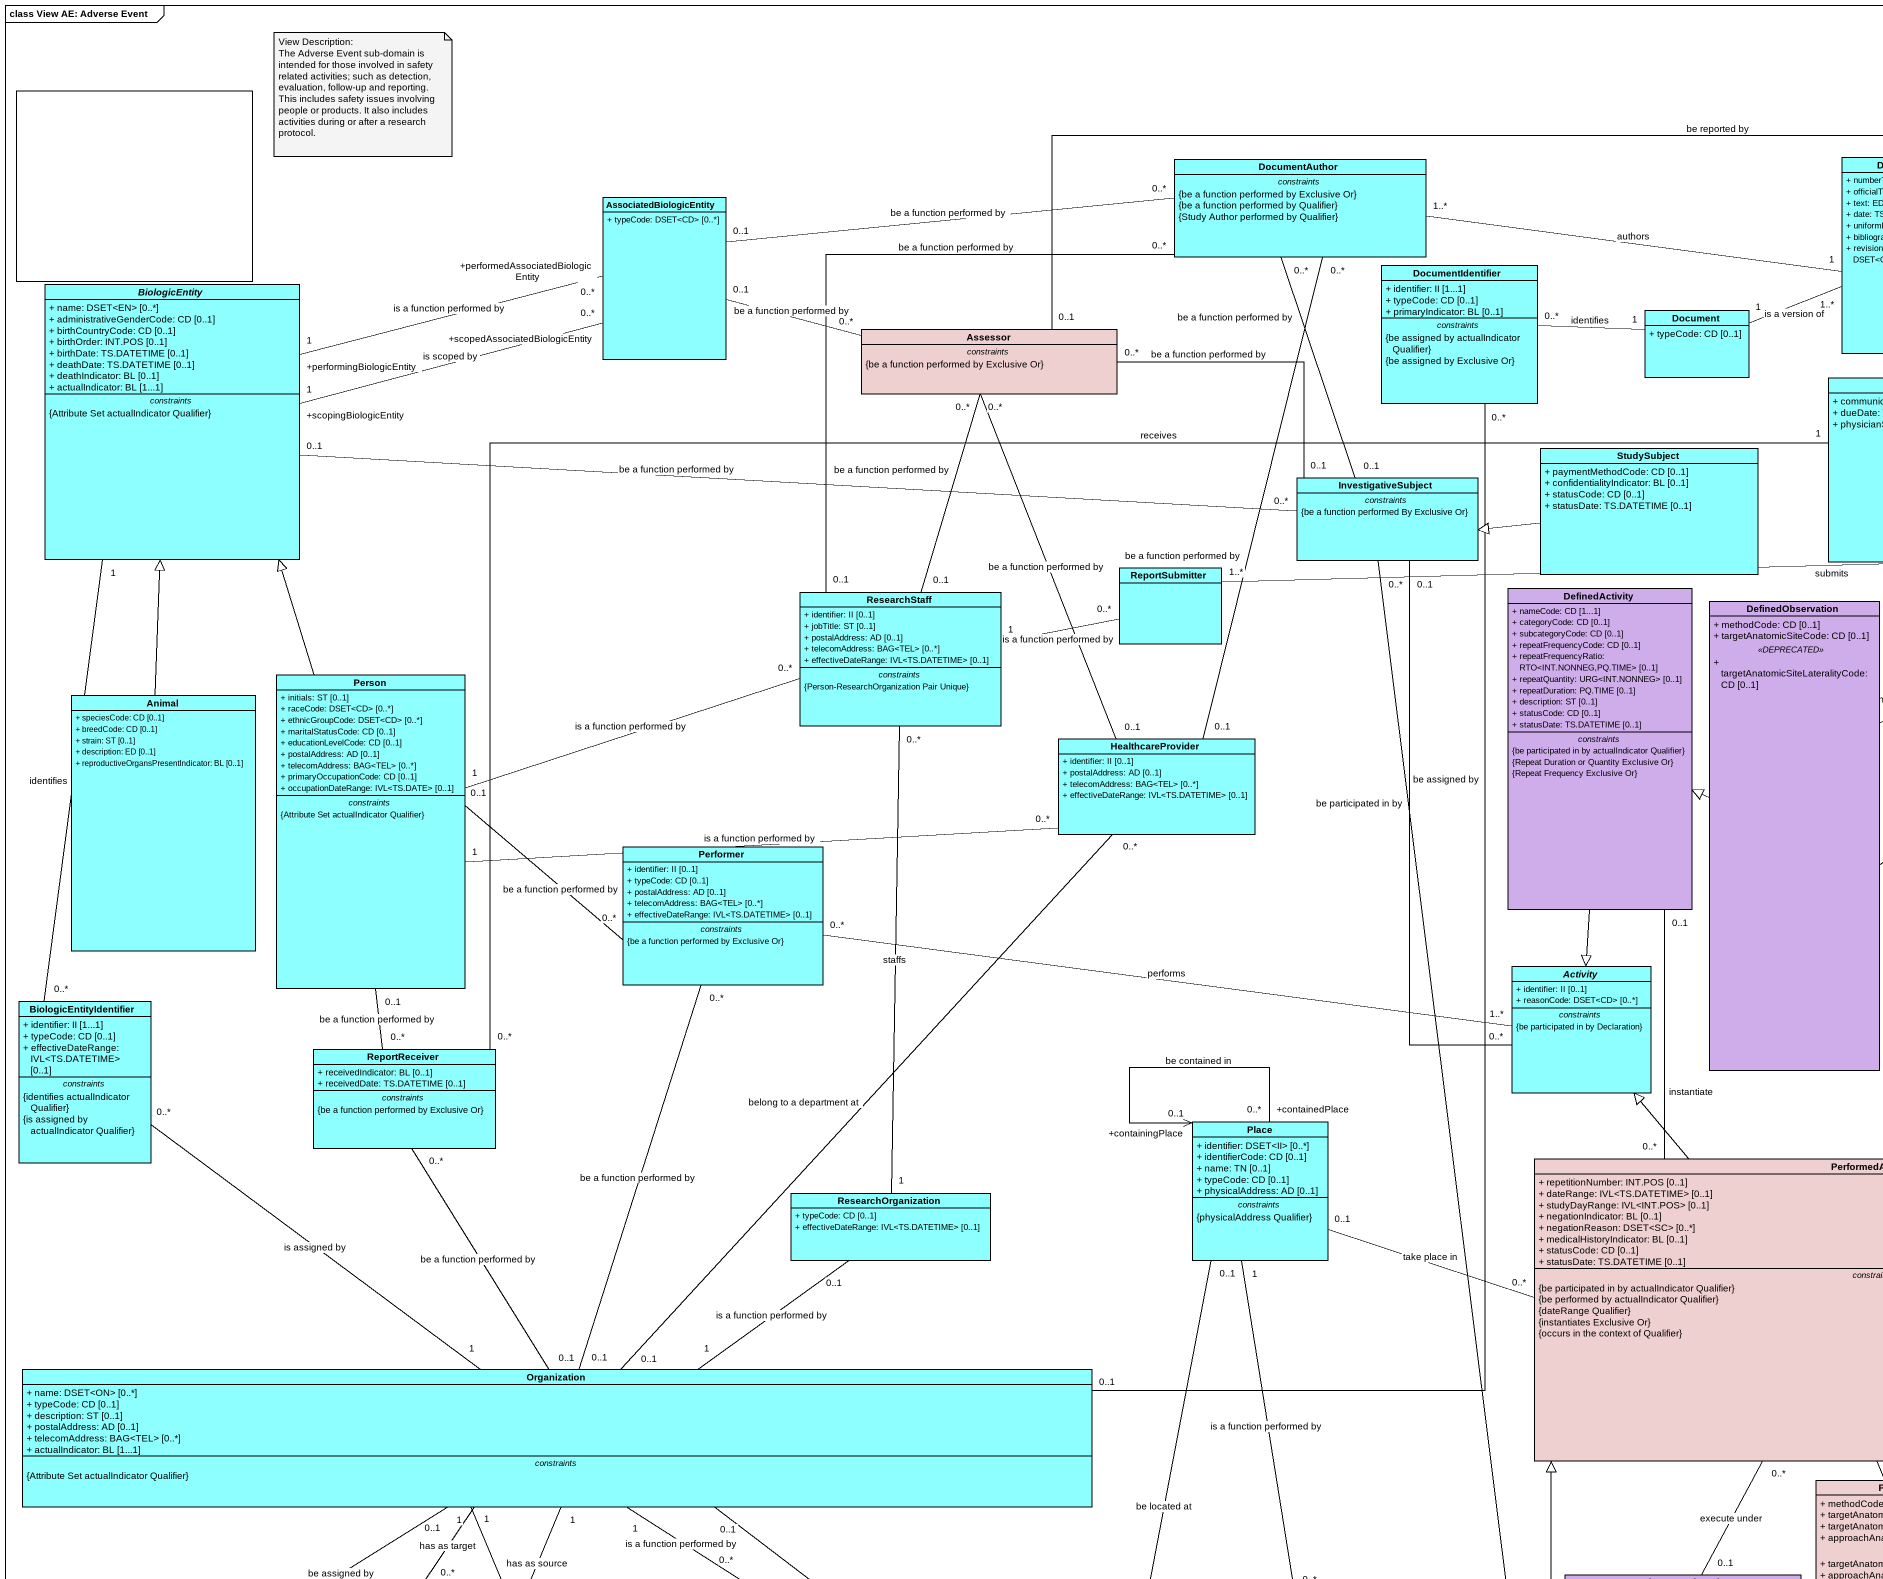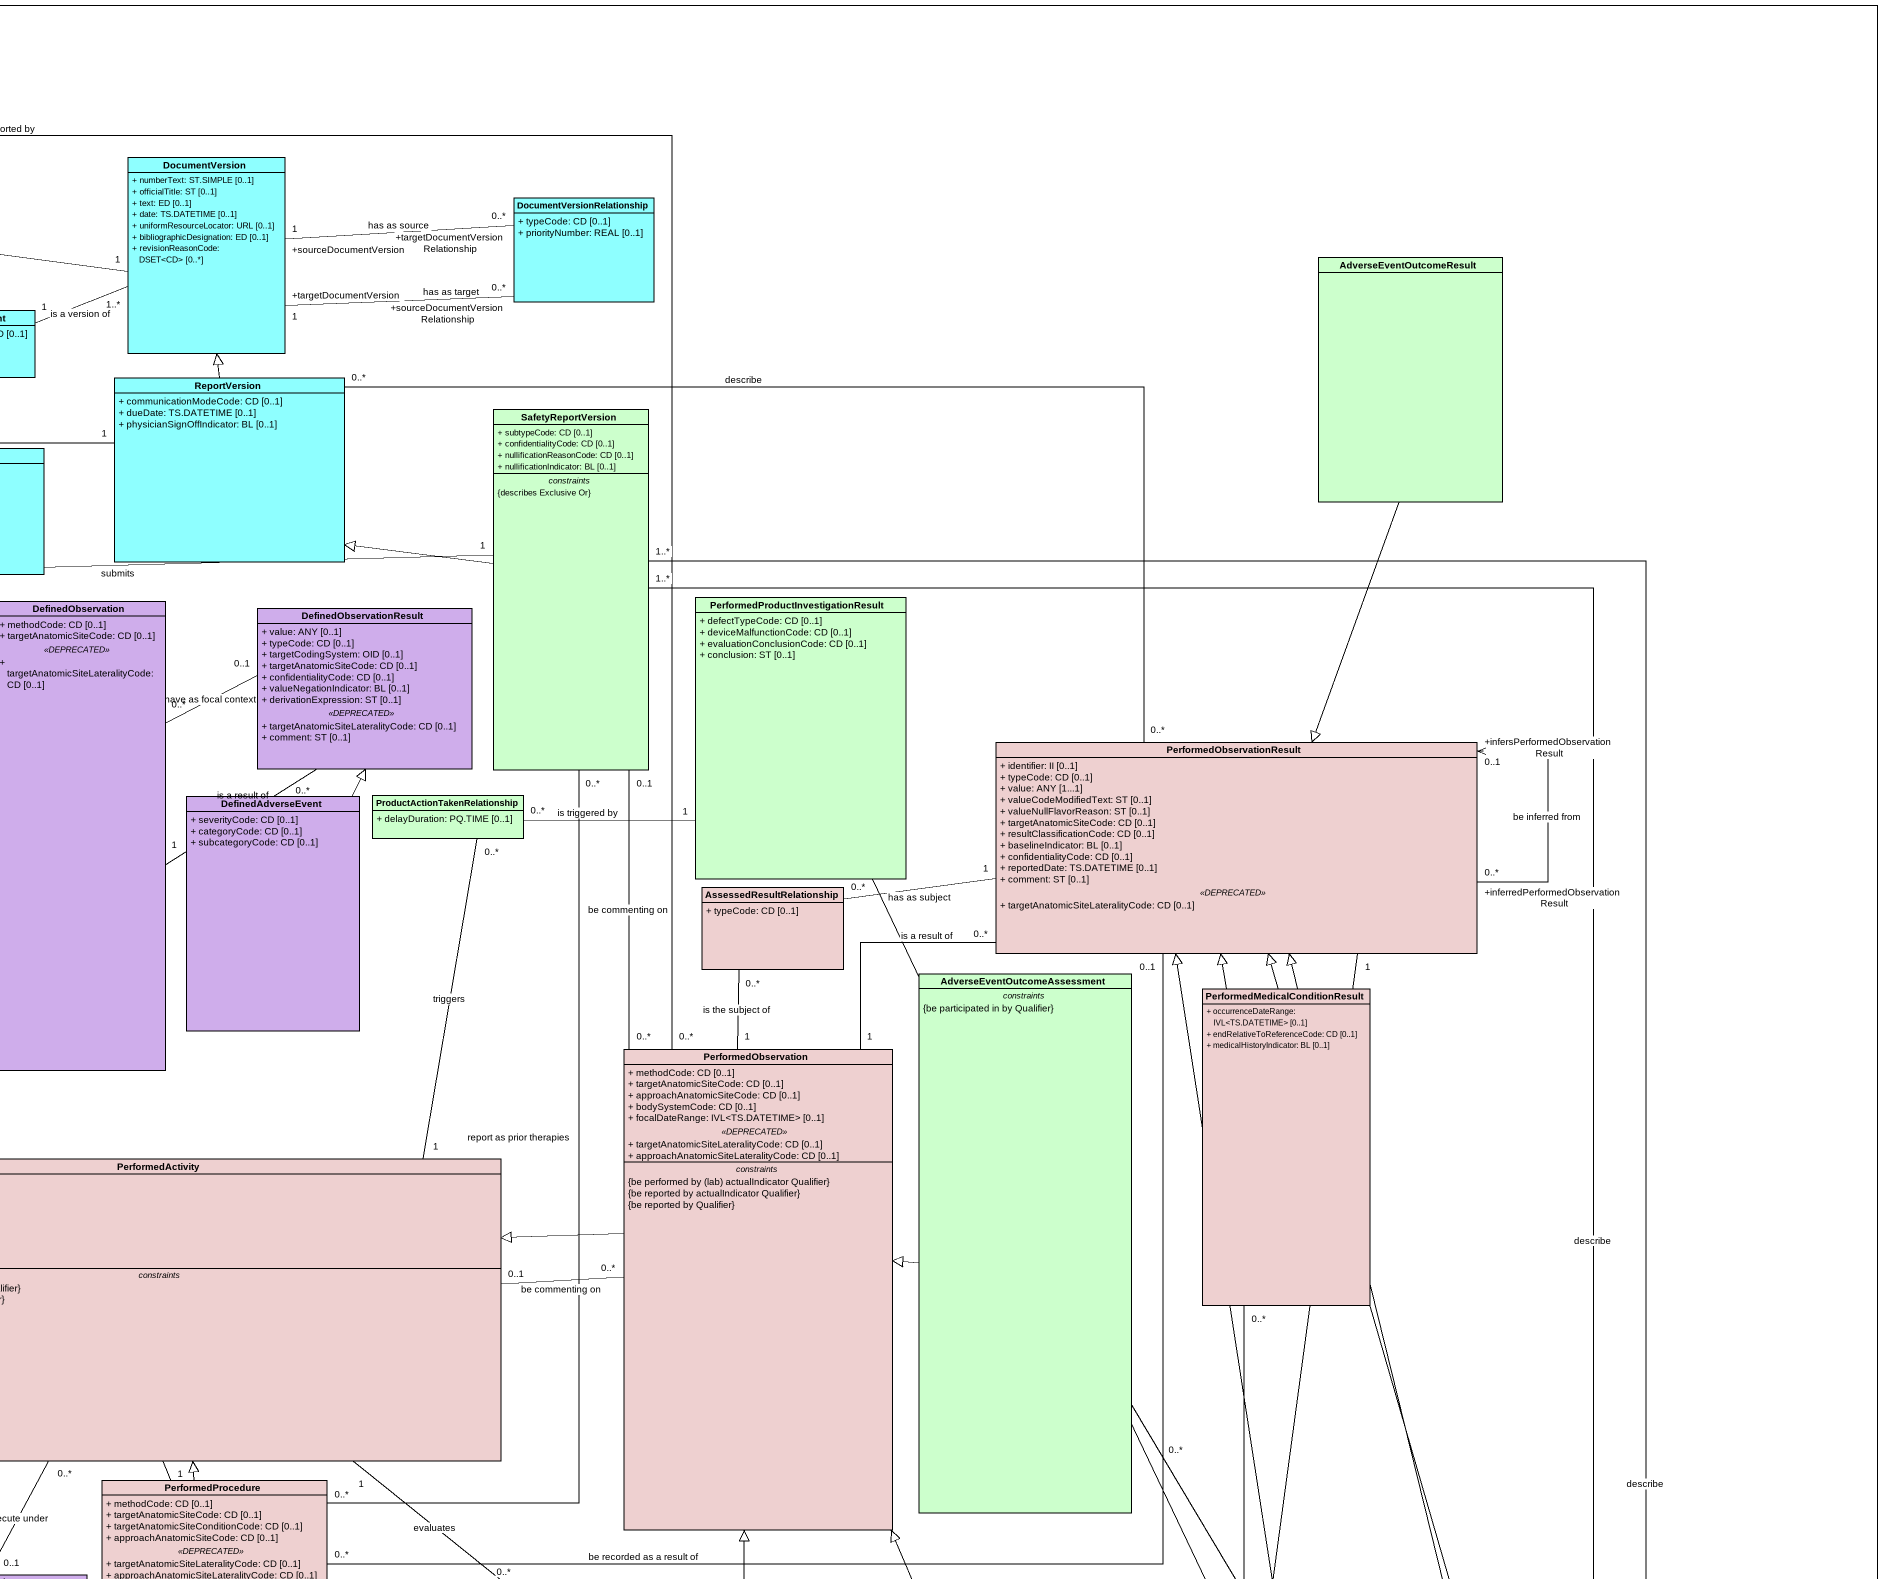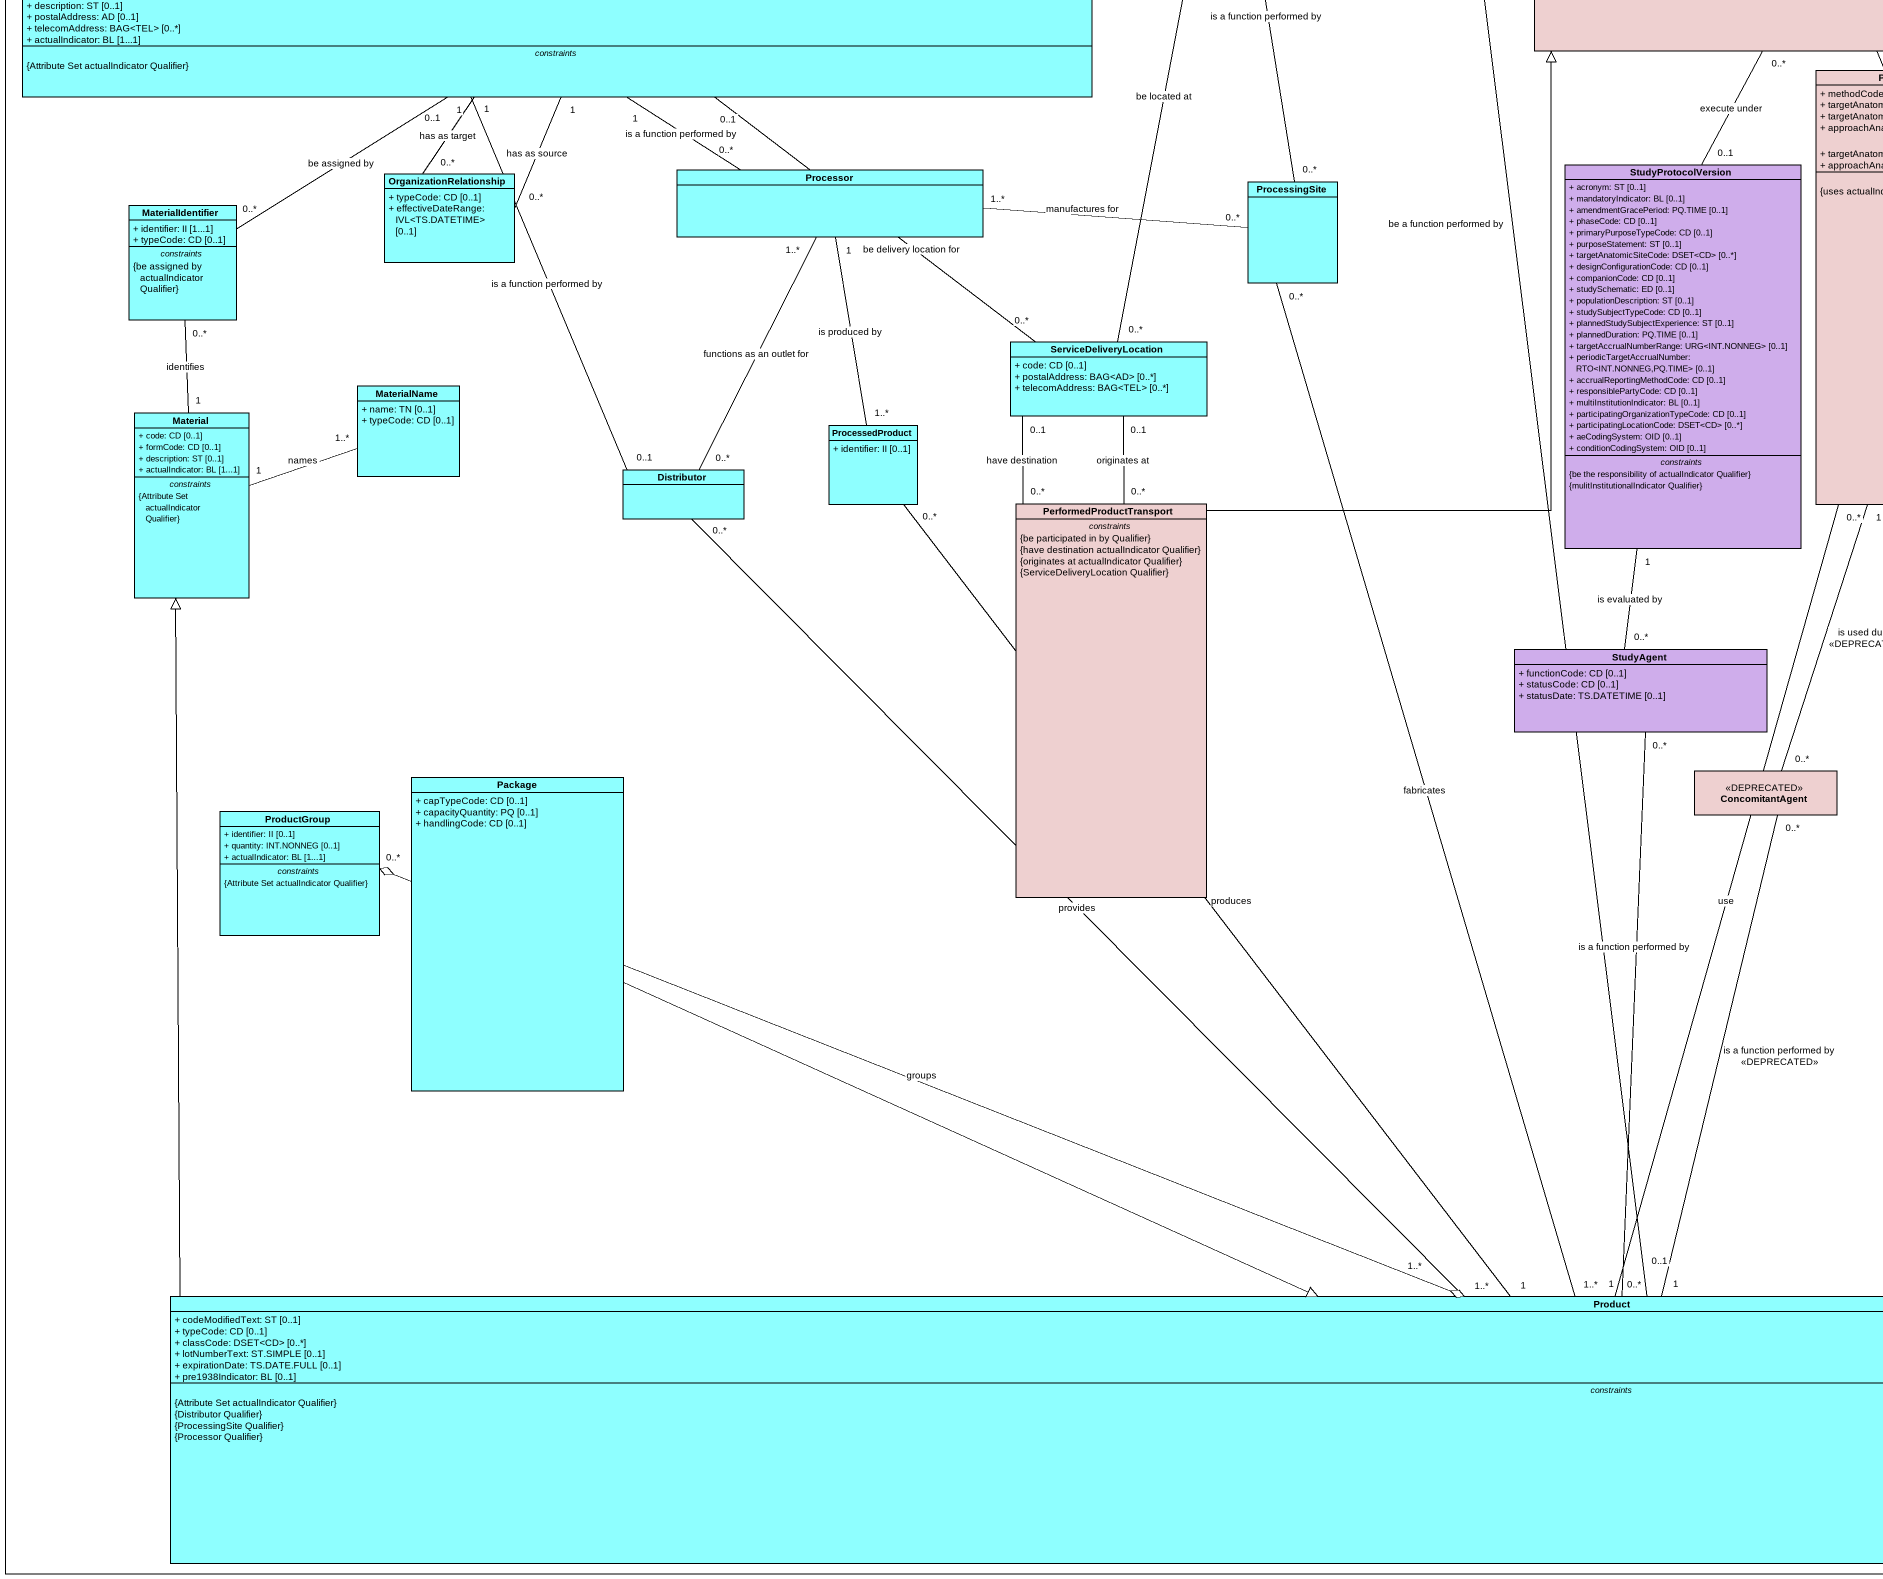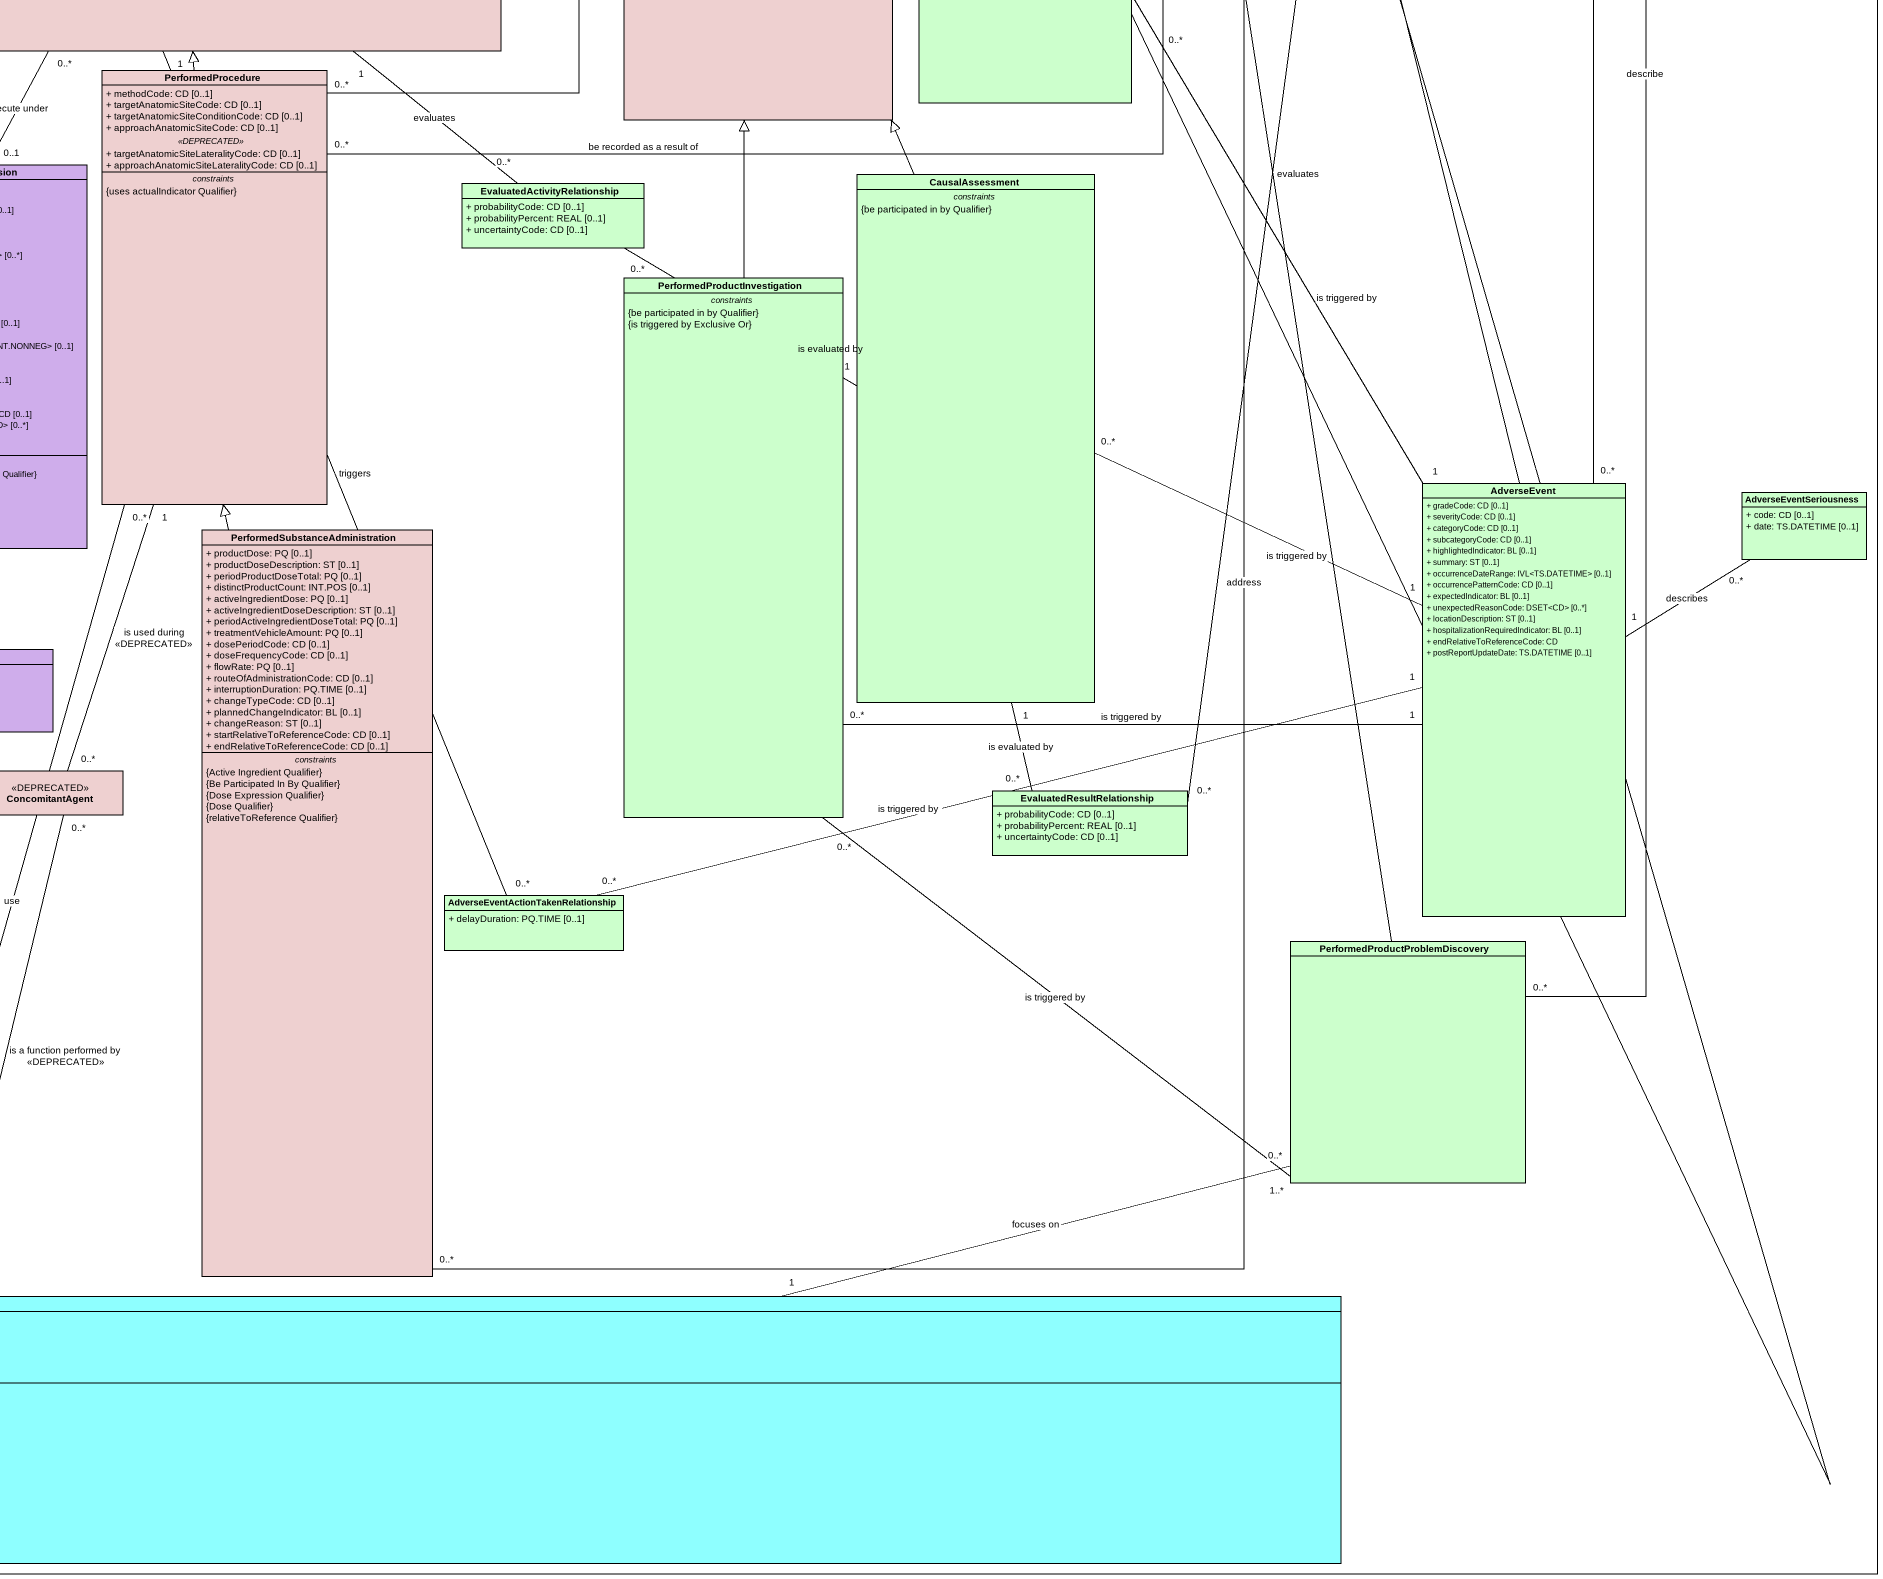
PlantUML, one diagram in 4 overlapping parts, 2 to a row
@startuml
mainframe class View AE: Adverse Event
allowmixing
hide circle
hide empty members
skinparam classAttributeIconSize 0
rectangle " " as rectangle1
class DocumentAuthor #8EFFFF {
  -- constraints --
  {be a function performed by Exclusive Or}
  {be a function performed by Qualifier}
  {Study Author performed by Qualifier}
}
class DocumentVersion #8EFFFF {
  + numberText: ST.SIMPLE [0..1]
  + officialTitle: ST [0..1]
  + text: ED [0..1]
  + date: TS.DATETIME [0..1]
  + uniformResourceLocator: URL [0..1]
  + bibliographicDesignation: ED [0..1]
  + revisionReasonCode: DSET<CD> [0..*]
}
class AssociatedBiologicEntity #8EFFFF {
  + typeCode: DSET<CD> [0..*]
}
class DocumentVersionRelationship #8EFFFF {
  + typeCode: CD [0..1]
  + priorityNumber: REAL [0..1]
}
class DocumentIdentifier #8EFFFF {
  + identifier: II [1...1]
  + typeCode: CD [0..1]
  + primaryIndicator: BL [0..1]
  -- constraints --
  {be assigned by actualIndicator Qualifier}
  {be assigned by Exclusive Or}
}
class AdverseEventOutcomeResult #CCFFCC
abstract class BiologicEntity #8EFFFF {
  + name: DSET<EN> [0..*]
  + administrativeGenderCode: CD [0..1]
  + birthCountryCode: CD [0..1]
  + birthOrder: INT.POS [0..1]
  + birthDate: TS.DATETIME [0..1]
  + deathDate: TS.DATETIME [0..1]
  + deathIndicator: BL [0..1]
  + actualIndicator: BL [1...1]
  -- constraints --
  {Attribute Set actualIndicator Qualifier}
}
class Document #8EFFFF {
  + typeCode: CD [0..1]
}
class Assessor #EED0D0 {
  -- constraints --
  {be a function performed by Exclusive Or}
}
class ReportVersion #8EFFFF {
  + communicationModeCode: CD [0..1]
  + dueDate: TS.DATETIME [0..1]
  + physicianSignOffIndicator: BL [0..1]
}
class SafetyReportVersion #CCFFCC {
  + subtypeCode: CD [0..1]
  + confidentialityCode: CD [0..1]
  + nullificationReasonCode: CD [0..1]
  + nullificationIndicator: BL [0..1]
  -- constraints --
  {describes Exclusive Or}
}
class InvestigativeSubject #8EFFFF {
  -- constraints --
  {be a function performed By Exclusive Or}
}
class StudySubject #8EFFFF {
  + paymentMethodCode: CD [0..1]
  + confidentialityIndicator: BL [0..1]
  + statusCode: CD [0..1]
  + statusDate: TS.DATETIME [0..1]
}
class ResearchStaff #8EFFFF {
  + identifier: II [0..1]
  + jobTitle: ST [0..1]
  + postalAddress: AD [0..1]
  + telecomAddress: BAG<TEL> [0..*]
  + effectiveDateRange: IVL<TS.DATETIME> [0..1]
  -- constraints --
  {Person-ResearchOrganization Pair Unique}
}
class ReportSubmitter #8EFFFF
class DefinedActivity #CFADEB {
  + nameCode: CD [1...1]
  + categoryCode: CD [0..1]
  + subcategoryCode: CD [0..1]
  + repeatFrequencyCode: CD [0..1]
  + repeatFrequencyRatio: RTO<INT.NONNEG,PQ.TIME> [0..1]
  + repeatQuantity: URG<INT.NONNEG> [0..1]
  + repeatDuration: PQ.TIME [0..1]
  + description: ST [0..1]
  + statusCode: CD [0..1]
  + statusDate: TS.DATETIME [0..1]
  -- constraints --
  {be participated in by actualIndicator Qualifier}
  {Repeat Duration or Quantity Exclusive Or}
  {Repeat Frequency Exclusive Or}
}
class DefinedObservation #CFADEB {
  + methodCode: CD [0..1]
  + targetAnatomicSiteCode: CD [0..1]
  .. <<DEPRECATED>> ..
  + targetAnatomicSiteLateralityCode: CD [0..1]
}
class "PerformedProductInvestigationResult" as PerformedProductInvestigatio #CCFFCC {
  + defectTypeCode: CD [0..1]
  + deviceMalfunctionCode: CD [0..1]
  + evaluationConclusionCode: CD [0..1]
  + conclusion: ST [0..1]
}
class DefinedObservationResult #CFADEB {
  + value: ANY [0..1]
  + typeCode: CD [0..1]
  + targetCodingSystem: OID [0..1]
  + targetAnatomicSiteCode: CD [0..1]
  + confidentialityCode: CD [0..1]
  + valueNegationIndicator: BL [0..1]
  + derivationExpression: ST [0..1]
  .. <<DEPRECATED>> ..
  + targetAnatomicSiteLateralityCode: CD [0..1]
  + comment: ST [0..1]
}
class "Person" as Person_ #8EFFFF {
  + initials: ST [0..1]
  + raceCode: DSET<CD> [0..*]
  + ethnicGroupCode: DSET<CD> [0..*]
  + maritalStatusCode: CD [0..1]
  + educationLevelCode: CD [0..1]
  + postalAddress: AD [0..1]
  + telecomAddress: BAG<TEL> [0..*]
  + primaryOccupationCode: CD [0..1]
  + occupationDateRange: IVL<TS.DATE> [0..1]
  -- constraints --
  {Attribute Set actualIndicator Qualifier}
}
class Animal #8EFFFF {
  + speciesCode: CD [0..1]
  + breedCode: CD [0..1]
  + strain: ST [0..1]
  + description: ED [0..1]
  + reproductiveOrgansPresentIndicator: BL [0..1]
}
class HealthcareProvider #8EFFFF {
  + identifier: II [0..1]
  + postalAddress: AD [0..1]
  + telecomAddress: BAG<TEL> [0..*]
  + effectiveDateRange: IVL<TS.DATETIME> [0..1]
}
class PerformedObservationResult #EED0D0 {
  + identifier: II [0..1]
  + typeCode: CD [0..1]
  + value: ANY [1...1]
  + valueCodeModifiedText: ST [0..1]
  + valueNullFlavorReason: ST [0..1]
  + targetAnatomicSiteCode: CD [0..1]
  + resultClassificationCode: CD [0..1]
  + baselineIndicator: BL [0..1]
  + confidentialityCode: CD [0..1]
  + reportedDate: TS.DATETIME [0..1]
  + comment: ST [0..1]
  .. <<DEPRECATED>> ..
  + targetAnatomicSiteLateralityCode: CD [0..1]
}
class DefinedAdverseEvent #CFADEB {
  + severityCode: CD [0..1]
  + categoryCode: CD [0..1]
  + subcategoryCode: CD [0..1]
}
class "ProductActionTakenRelationship" as ProductActionTakenRelationsh #CCFFCC {
  + delayDuration: PQ.TIME [0..1]
}
class Performer #8EFFFF {
  + identifier: II [0..1]
  + typeCode: CD [0..1]
  + postalAddress: AD [0..1]
  + telecomAddress: BAG<TEL> [0..*]
  + effectiveDateRange: IVL<TS.DATETIME> [0..1]
  -- constraints --
  {be a function performed by Exclusive Or}
}
class AssessedResultRelationship #EED0D0 {
  + typeCode: CD [0..1]
}
abstract class Activity #8EFFFF {
  + identifier: II [0..1]
  + reasonCode: DSET<CD> [0..*]
  -- constraints --
  {be participated in by Declaration}
}
class BiologicEntityIdentifier #8EFFFF {
  + identifier: II [1...1]
  + typeCode: CD [0..1]
  + effectiveDateRange: IVL<TS.DATETIME> [0..1]
  -- constraints --
  {identifies actualIndicator Qualifier}
  {is assigned by actualIndicator Qualifier}
}
class "AdverseEventOutcomeAssessment" as AdverseEventOutcomeAssessmen #CCFFCC {
  -- constraints --
  {be participated in by Qualifier}
}
class "PerformedMedicalConditionResult" as PerformedMedicalConditionRes #EED0D0 {
  + occurrenceDateRange: IVL<TS.DATETIME> [0..1]
  + endRelativeToReferenceCode: CD [0..1]
  + medicalHistoryIndicator: BL [0..1]
}
class ReportReceiver #8EFFFF {
  + receivedIndicator: BL [0..1]
  + receivedDate: TS.DATETIME [0..1]
  -- constraints --
  {be a function performed by Exclusive Or}
}
class PerformedObservation #EED0D0 {
  + methodCode: CD [0..1]
  + targetAnatomicSiteCode: CD [0..1]
  + approachAnatomicSiteCode: CD [0..1]
  + bodySystemCode: CD [0..1]
  + focalDateRange: IVL<TS.DATETIME> [0..1]
  .. <<DEPRECATED>> ..
  + targetAnatomicSiteLateralityCode: CD [0..1]
  + approachAnatomicSiteLateralityCode: CD [0..1]
  -- constraints --
  {field} {be performed by (lab) actualIndicator Qualifier}
  {be reported by actualIndicator Qualifier}
  {be reported by Qualifier}
}
class Place #8EFFFF {
  + identifier: DSET<II> [0..*]
  + identifierCode: CD [0..1]
  + name: TN [0..1]
  + typeCode: CD [0..1]
  + physicalAddress: AD [0..1]
  -- constraints --
  {physicalAddress Qualifier}
}
class PerformedActivity #EED0D0 {
  + repetitionNumber: INT.POS [0..1]
  + dateRange: IVL<TS.DATETIME> [0..1]
  + studyDayRange: IVL<INT.POS> [0..1]
  + negationIndicator: BL [0..1]
  + negationReason: DSET<SC> [0..*]
  + medicalHistoryIndicator: BL [0..1]
  + statusCode: CD [0..1]
  + statusDate: TS.DATETIME [0..1]
  -- constraints --
  {be participated in by actualIndicator Qualifier}
  {be performed by actualIndicator Qualifier}
  {dateRange Qualifier}
  {instantiates Exclusive Or}
  {occurs in the context of Qualifier}
}
class ResearchOrganization #8EFFFF {
  + typeCode: CD [0..1]
  + effectiveDateRange: IVL<TS.DATETIME> [0..1]
}
class Organization #8EFFFF {
  + name: DSET<ON> [0..*]
  + typeCode: CD [0..1]
  + description: ST [0..1]
  + postalAddress: AD [0..1]
  + telecomAddress: BAG<TEL> [0..*]
  + actualIndicator: BL [1...1]
  -- constraints --
  {Attribute Set actualIndicator Qualifier}
}
class PerformedProcedure #EED0D0 {
  + methodCode: CD [0..1]
  + targetAnatomicSiteCode: CD [0..1]
  + targetAnatomicSiteConditionCode: CD [0..1]
  + approachAnatomicSiteCode: CD [0..1]
  .. <<DEPRECATED>> ..
  + targetAnatomicSiteLateralityCode: CD [0..1]
  + approachAnatomicSiteLateralityCode: CD [0..1]
  -- constraints --
  {uses actualIndicator Qualifier}
}
class StudyProtocolVersion #CFADEB {
  + acronym: ST [0..1]
  + mandatoryIndicator: BL [0..1]
  + amendmentGracePeriod: PQ.TIME [0..1]
  + phaseCode: CD [0..1]
  + primaryPurposeTypeCode: CD [0..1]
  + purposeStatement: ST [0..1]
  + targetAnatomicSiteCode: DSET<CD> [0..*]
  + designConfigurationCode: CD [0..1]
  + companionCode: CD [0..1]
  + studySchematic: ED [0..1]
  + populationDescription: ST [0..1]
  + studySubjectTypeCode: CD [0..1]
  + plannedStudySubjectExperience: ST [0..1]
  + plannedDuration: PQ.TIME [0..1]
  + targetAccrualNumberRange: URG<INT.NONNEG> [0..1]
  + periodicTargetAccrualNumber: RTO<INT.NONNEG,PQ.TIME> [0..1]
  + accrualReportingMethodCode: CD [0..1]
  + responsiblePartyCode: CD [0..1]
  + multiInstitutionIndicator: BL [0..1]
  + participatingOrganizationTypeCode: CD [0..1]
  + participatingLocationCode: DSET<CD> [0..*]
  + aeCodingSystem: OID [0..1]
  + conditionCodingSystem: OID [0..1]
  -- constraints --
  {be the responsibility of actualIndicator Qualifier}
  {mulitInstitutionalIndicator Qualifier}
}
class MaterialIdentifier #8EFFFF {
  + identifier: II [1...1]
  + typeCode: CD [0..1]
  -- constraints --
  {be assigned by actualIndicator Qualifier}
}
class OrganizationRelationship #8EFFFF {
  + typeCode: CD [0..1]
  + effectiveDateRange: IVL<TS.DATETIME> [0..1]
}
class Processor #8EFFFF
class ProcessingSite #8EFFFF
class "EvaluatedActivityRelationship" as EvaluatedActivityRelationshi #CCFFCC {
  + probabilityCode: CD [0..1]
  + probabilityPercent: REAL [0..1]
  + uncertaintyCode: CD [0..1]
}
class CausalAssessment #CCFFCC {
  -- constraints --
  {be participated in by Qualifier}
}
class "PerformedProductInvestigation" as PerformedProductInvestigatio_2 #CCFFCC {
  -- constraints --
  {be participated in by Qualifier}
  {is triggered by Exclusive Or}
}
class ServiceDeliveryLocation #8EFFFF {
  + code: CD [0..1]
  + postalAddress: BAG<AD> [0..*]
  + telecomAddress: BAG<TEL> [0..*]
}
class MaterialName #8EFFFF {
  + name: TN [0..1]
  + typeCode: CD [0..1]
}
class Material #8EFFFF {
  + code: CD [0..1]
  + formCode: CD [0..1]
  + description: ST [0..1]
  + actualIndicator: BL [1...1]
  -- constraints --
  {Attribute Set actualIndicator Qualifier}
}
class ProcessedProduct #8EFFFF {
  + identifier: II [0..1]
}
class Distributor #8EFFFF
class AdverseEvent #CCFFCC {
  + gradeCode: CD [0..1]
  + severityCode: CD [0..1]
  + categoryCode: CD [0..1]
  + subcategoryCode: CD [0..1]
  + highlightedIndicator: BL [0..1]
  + summary: ST [0..1]
  + occurrenceDateRange: IVL<TS.DATETIME> [0..1]
  + occurrencePatternCode: CD [0..1]
  + expectedIndicator: BL [0..1]
  + unexpectedReasonCode: DSET<CD> [0..*]
  + locationDescription: ST [0..1]
  + hospitalizationRequiredIndicator: BL [0..1]
  + endRelativeToReferenceCode: CD
  + postReportUpdateDate: TS.DATETIME [0..1]
}
class PerformedProductTransport #EED0D0 {
  -- constraints --
  {be participated in by Qualifier}
  {have destination actualIndicator Qualifier}
  {originates at actualIndicator Qualifier}
  {ServiceDeliveryLocation Qualifier}
}
class "PerformedSubstanceAdministration" as PerformedSubstanceAdministra #EED0D0 {
  + productDose: PQ [0..1]
  + productDoseDescription: ST [0..1]
  + periodProductDoseTotal: PQ [0..1]
  + distinctProductCount: INT.POS [0..1]
  + activeIngredientDose: PQ [0..1]
  + activeIngredientDoseDescription: ST [0..1]
  + periodActiveIngredientDoseTotal: PQ [0..1]
  + treatmentVehicleAmount: PQ [0..1]
  + dosePeriodCode: CD [0..1]
  + doseFrequencyCode: CD [0..1]
  + flowRate: PQ [0..1]
  + routeOfAdministrationCode: CD [0..1]
  + interruptionDuration: PQ.TIME [0..1]
  + changeTypeCode: CD [0..1]
  + plannedChangeIndicator: BL [0..1]
  + changeReason: ST [0..1]
  + startRelativeToReferenceCode: CD [0..1]
  + endRelativeToReferenceCode: CD [0..1]
  -- constraints --
  {Active Ingredient Qualifier}
  {Be Participated In By Qualifier}
  {Dose Expression Qualifier}
  {Dose Qualifier}
  {relativeToReference Qualifier}
}
class AdverseEventSeriousness #CCFFCC {
  + code: CD [0..1]
  + date: TS.DATETIME [0..1]
}
class StudyAgent #CFADEB {
  + functionCode: CD [0..1]
  + statusCode: CD [0..1]
  + statusDate: TS.DATETIME [0..1]
}
class ConcomitantAgent <<DEPRECATED>> #EED0D0
class ProductGroup #8EFFFF {
  + identifier: II [0..1]
  + quantity: INT.NONNEG [0..1]
  + actualIndicator: BL [1...1]
  -- constraints --
  {Attribute Set actualIndicator Qualifier}
}
class "Package" as Package_ #8EFFFF {
  + capTypeCode: CD [0..1]
  + capacityQuantity: PQ [0..1]
  + handlingCode: CD [0..1]
}
class EvaluatedResultRelationship #CCFFCC {
  + probabilityCode: CD [0..1]
  + probabilityPercent: REAL [0..1]
  + uncertaintyCode: CD [0..1]
}
class "AdverseEventActionTakenRelationship" as AdverseEventActionTakenRelat #CCFFCC {
  + delayDuration: PQ.TIME [0..1]
}
class "PerformedProductProblemDiscovery" as PerformedProductProblemDisco #CCFFCC
class Product #8EFFFF {
  + codeModifiedText: ST [0..1]
  + typeCode: CD [0..1]
  + classCode: DSET<CD> [0..*]
  + lotNumberText: ST.SIMPLE [0..1]
  + expirationDate: TS.DATE.FULL [0..1]
  + pre1938Indicator: BL [0..1]
  -- constraints --
  {Attribute Set actualIndicator Qualifier}
  {Distributor Qualifier}
  {ProcessingSite Qualifier}
  {Processor Qualifier}
}
DocumentAuthor "1..*" -right- "1" DocumentVersion : authors
DocumentAuthor "0..*" -left- "0..1" AssociatedBiologicEntity : be a function performed by
DocumentAuthor "0..*" -- "0..1" InvestigativeSubject : be a function performed by
DocumentAuthor "0..*" -- "0..1" ResearchStaff : be a function performed by
DocumentAuthor "0..*" -- "0..1" HealthcareProvider : be a function performed by
DocumentVersion "1..*" -left- "1" Document : is a version of
AssociatedBiologicEntity "+performedAssociatedBiologicEntity\n0..*" -left- "+performingBiologicEntity\n1" BiologicEntity : is a function performed by
AssociatedBiologicEntity "+scopedAssociatedBiologicEntity\n0..*" -left- "+scopingBiologicEntity\n1" BiologicEntity : is scoped by
DocumentVersionRelationship "+sourceDocumentVersionRelationship\n0..*" -left- "+targetDocumentVersion\n1" DocumentVersion : has as target
DocumentVersionRelationship "+targetDocumentVersionRelationship\n0..*" -left- "+sourceDocumentVersion\n1" DocumentVersion : has as source
DocumentIdentifier "0..*" -right- "1" Document : identifies
DocumentIdentifier "0..*" -- "0..1" Organization : be assigned by
AdverseEventOutcomeResult --|> PerformedObservationResult
Assessor "0..*" -left- "0..1" AssociatedBiologicEntity : be a function performed by
Assessor "0..*" -right- "0..1" InvestigativeSubject : be a function performed by
Assessor "0..*" -- "0..1" ResearchStaff : be a function performed by
Assessor "0..*" -- "0..1" HealthcareProvider : be a function performed by
ReportVersion -up-|> DocumentVersion
ReportVersion "0..*" -right- "0..*" PerformedObservationResult : describe
SafetyReportVersion -left-|> ReportVersion
SafetyReportVersion "0..*" -- "0..*" PerformedProcedure : report as prior therapies
SafetyReportVersion "1..*" -- "0..*" AdverseEvent : describe
SafetyReportVersion "1..*" -- "0..*" PerformedProductProblemDisco : describe
InvestigativeSubject "0..*" -left- "0..1" BiologicEntity : be a function performed by
InvestigativeSubject "0..*" -- "0..1" Product : be a function performed by
StudySubject -left-|> InvestigativeSubject
ResearchStaff "0..*" -left- "1" Person_ : is a function performed by
ResearchStaff "0..*" -- "1" ResearchOrganization : staffs
ReportSubmitter "1..*" -right- "1" SafetyReportVersion : submits
ReportSubmitter "0..*" -left- "1" ResearchStaff : is a function performed by
DefinedActivity --|> Activity
DefinedObservation -left-|> DefinedActivity
DefinedObservation "0..*" -right- "0..1" DefinedObservationResult : have as focal context
PerformedProductInvestigatio -right-|> PerformedObservationResult
DefinedObservationResult "0..*" -left- "1" DefinedObservation : is a result of
Person_ -up-|> BiologicEntity
Animal -up-|> BiologicEntity
HealthcareProvider "0..*" -left- "1" Person_ : is a function performed by
HealthcareProvider "0..*" -- "0..1" Organization : belong to a department at
PerformedObservationResult "+inferredPerformedObservationResult\n0..*" --> "+infersPerformedObservationResult\n0..1" PerformedObservationResult : be inferred from
PerformedObservationResult "0..*" -- "1" PerformedObservation : is a result of
DefinedAdverseEvent -up-|> DefinedObservationResult
ProductActionTakenRelationsh "0..*" -right- "1" PerformedProductInvestigatio : is triggered by
ProductActionTakenRelationsh "0..*" -- "1" PerformedActivity : triggers
Performer "0..*" -left- "0..1" Person_ : be a function performed by
Performer "0..*" -right- "1..*" Activity : performs
Performer "0..*" -- "0..1" Organization : be a function performed by
AssessedResultRelationship "0..*" -right- "1" PerformedObservationResult : has as subject
AssessedResultRelationship "0..*" -- "1" PerformedObservation : is the subject of
Activity "0..*" -up- "0..1" InvestigativeSubject : be participated in by
BiologicEntityIdentifier "0..*" -up- "1" BiologicEntity : identifies
BiologicEntityIdentifier "0..*" -- "1" Organization : is assigned by
AdverseEventOutcomeAssessmen -left-|> PerformedObservation
AdverseEventOutcomeAssessmen "0..*" -- "1" AdverseEvent : is triggered by
PerformedMedicalConditionRes -up-|> PerformedObservationResult
ReportReceiver "0..*" -right- "1" ReportVersion : receives
ReportReceiver "0..*" -up- "0..1" Person_ : be a function performed by
ReportReceiver "0..*" -- "0..1" Organization : be a function performed by
PerformedObservation "0..*" -up- "0..1" Assessor : be reported by
PerformedObservation "0..*" -up- "0..1" SafetyReportVersion : be commenting on
PerformedObservation -left-|> PerformedActivity
PerformedObservation "0..*" -left- "0..1" PerformedActivity : be commenting on
Place "+containedPlace\n0..*" --> "+containingPlace\n0..1" Place : be contained in
PerformedActivity "0..*" -up- "0..1" DefinedActivity : instantiate
PerformedActivity -up-|> Activity
PerformedActivity "0..*" -left- "0..1" Place : take place in
PerformedActivity "0..*" -- "0..1" StudyProtocolVersion : execute under
ResearchOrganization "0..1" -- "1" Organization : is a function performed by
PerformedProcedure "0..*" -up- "0..1" PerformedObservationResult : be recorded as a result of
PerformedProcedure -up-|> PerformedActivity
PerformedProcedure "0..*" -- "0..*" Product : use
MaterialIdentifier "0..*" -up- "0..1" Organization : be assigned by
MaterialIdentifier "0..*" -- "1" Material : identifies
OrganizationRelationship "0..*" -up- "1" Organization : has as source
OrganizationRelationship "0..*" -up- "1" Organization : has as target
Processor "0..*" -up- "1" Organization : is a function performed by
ProcessingSite "0..*" -up- "1" Place : is a function performed by
ProcessingSite "0..*" -left- "1..*" Processor : manufactures for
ProcessingSite "0..*" -- "1..*" Product : fabricates
EvaluatedActivityRelationshi "0..*" -up- "1" PerformedActivity : evaluates
EvaluatedActivityRelationshi "0..*" -right- "1" CausalAssessment : is evaluated by
CausalAssessment -up-|> PerformedObservation
CausalAssessment "0..*" -right- "1" AdverseEvent : is triggered by
PerformedProductInvestigatio_2 -up-|> PerformedObservation
PerformedProductInvestigatio_2 "0..*" -right- "1" AdverseEvent : is triggered by
PerformedProductInvestigatio_2 "0..*" -- "1..*" PerformedProductProblemDisco : is triggered by
ServiceDeliveryLocation "0..*" -up- "0..1" Place : be located at
ServiceDeliveryLocation "0..*" -up- "0..1" Organization : be delivery location for
MaterialName "1..*" -left- "1" Material : names
ProcessedProduct "1..*" -up- "1" Processor : is produced by
ProcessedProduct "0..*" -- "1" Product : produces
Distributor "0..1" -up- "1" Organization : is a function performed by
Distributor "0..*" -up- "1..*" Processor : functions as an outlet for
Distributor "0..*" -- "1..*" Product : provides
AdverseEvent -up-|> PerformedObservationResult
PerformedProductTransport -up-|> PerformedActivity
PerformedProductTransport "0..*" -up- "0..1" ServiceDeliveryLocation : have destination
PerformedProductTransport "0..*" -up- "0..1" ServiceDeliveryLocation : originates at
PerformedSubstanceAdministra "0..*" -up- "0..*" PerformedMedicalConditionRes : address
PerformedSubstanceAdministra -up-|> PerformedProcedure
AdverseEventSeriousness "0..*" -- "1" AdverseEvent : describes
StudyAgent "0..*" -up- "1" StudyProtocolVersion : is evaluated by
StudyAgent "0..*" -- "1" Product : is a function performed by
ConcomitantAgent "0..*" -up- "1" PerformedProcedure : is used during\n<<DEPRECATED>>
ConcomitantAgent "0..*" -- "1" Product : is a function performed by\n<<DEPRECATED>>
ProductGroup "0..*" o-right-o "1..*" Product : groups
Package_ -right-|> Product
EvaluatedResultRelationship "0..*" -up- "1" PerformedObservationResult : evaluates
EvaluatedResultRelationship "0..*" -up- "1" CausalAssessment : is evaluated by
AdverseEventActionTakenRelat "0..*" -up- "1" PerformedActivity : triggers
AdverseEventActionTakenRelat "0..*" -right- "1" AdverseEvent : is triggered by
PerformedProductProblemDisco -up-|> PerformedObservationResult
PerformedProductProblemDisco "0..*" -left- "1" Product : focuses on
Product -up-|> Material
note as N1
  View Description:
  The Adverse Event sub-domain is intended for those involved in safety related activities; such as detection, evaluation, follow-up and reporting. This includes safety issues involving people or products. It also includes activities during or after a research protocol.
end note
@enduml
